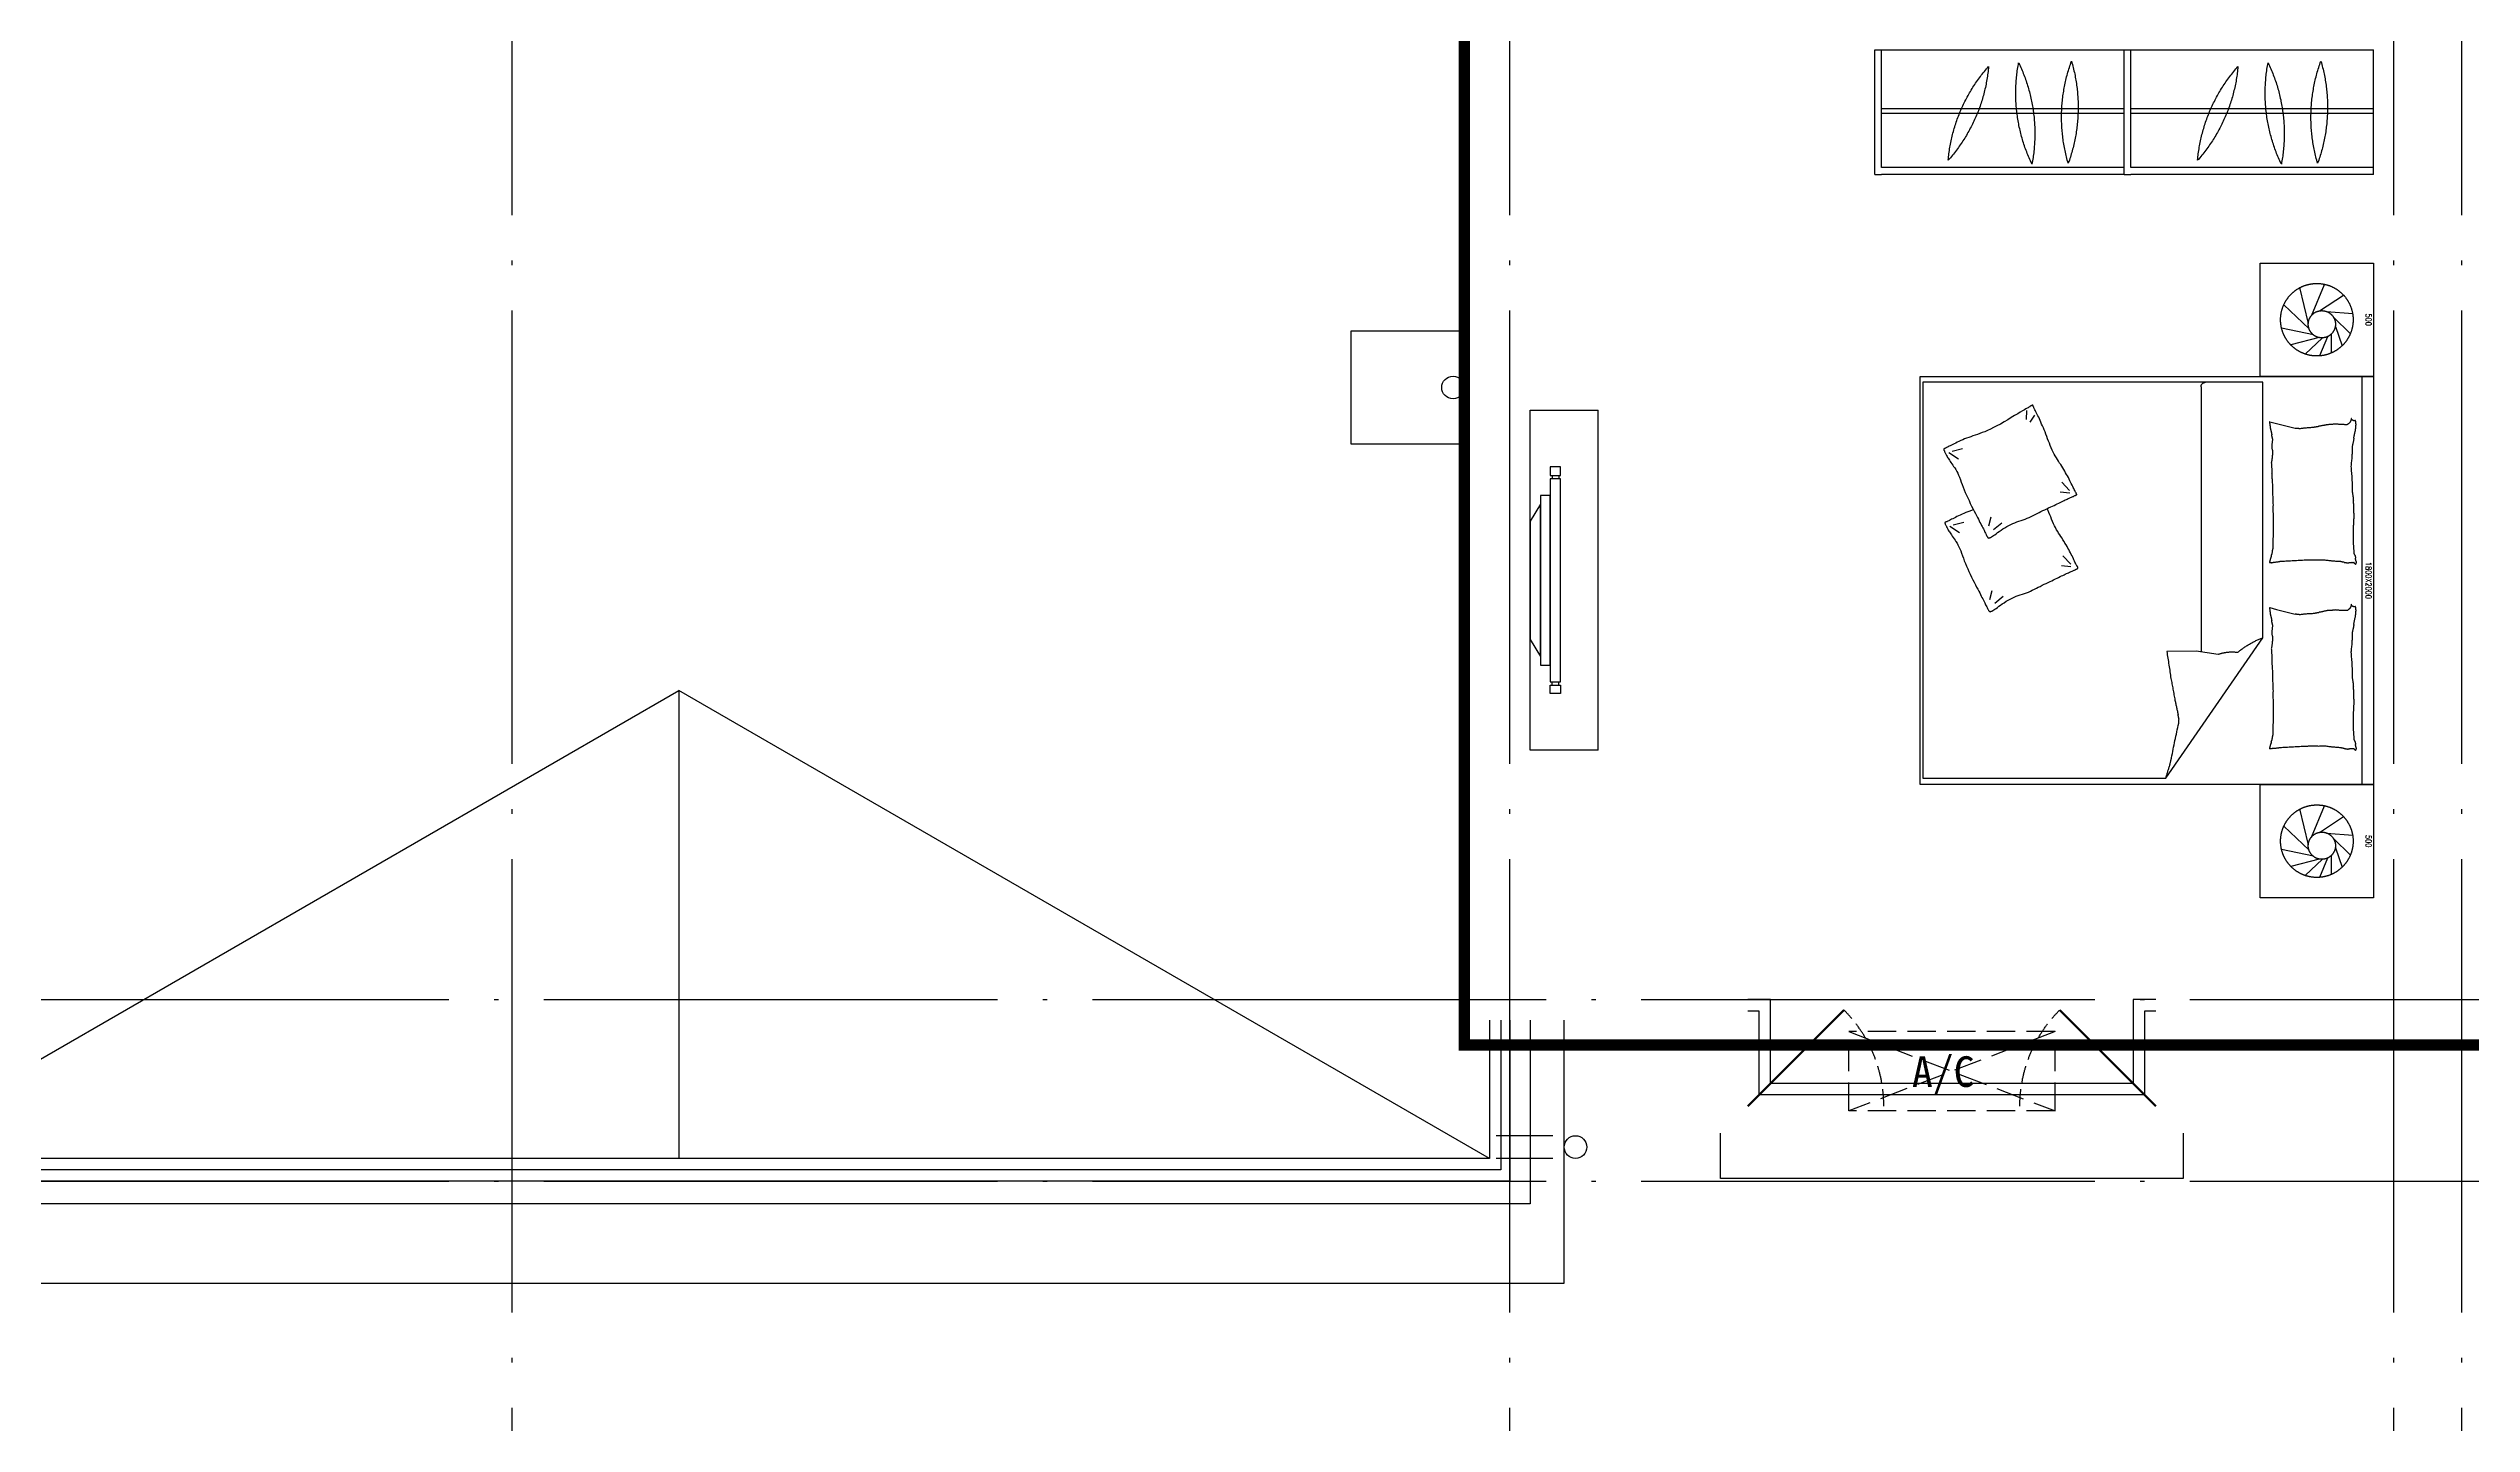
# Model space of a CAD drawing. Extents: x 23000734 to 24262965, y -11528137 to -9789882.
# Drawn here: x 24220570 to 24231257, y -9949910 to -9943845 of the extents above; entities that cross this region are included whole.
import ezdxf
from ezdxf.enums import TextEntityAlignment as Align

# ---------------------------------------------------------------- set-up
doc = ezdxf.new("R2010")
doc.units = 0
doc.header["$LTSCALE"] = 1000
for name, pattern in [('DASH', [0.35, 0.25, -0.1]), ('DASHDOTX2', [50.8, 25.4, -12.7, 0, -12.7]), ('DOTE', [2.42, 2, -0.2, 0.02, -0.2])]:
    doc.linetypes.add(name, pattern=pattern)
for name, color, linetype in [('0-0全面积', 3, 'Continuous'), ('0-开启示意', 154, 'Continuous'), ('0-栏杆', 141, 'Continuous'), ('0-看线', 173, 'Continuous'), ('_0', 7, 'Continuous'), ('A-SURFACE', 6, 'Continuous'), ('A-活动家具', 8, 'Continuous'), ('B-家具', 167, 'DASHDOTX2'), ('DOTE', 249, 'DOTE'), ('KT', 8, 'Continuous'), ('PUB_STRM', 4, 'Continuous')]:
    doc.layers.add(name, color=color, linetype=linetype)
doc.layers.add('J-洁具', color=167, linetype='Continuous', lineweight=9)
doc.styles.add('Dimension', font='romans.shx', dxfattribs={"width": 0.8, "bigfont": 'chs.shx'})
doc.styles.add('黑体', font='SIMHEI_0.TTF', dxfattribs={"width": 0.8})

# ---------------------------------------------------------------- blocks, each defined once
blk = doc.blocks.new('A$C09024278')
at = {"layer": 'KT', "linetype": 'DASH', "ltscale": 0.5}
for p, q in [((489, 126), (-421, 126)), ((-421, -224), (-421, 126)), ((489, -224), (489, 126)), ((489, -224), (-421, -224))]:
    blk.add_line(p, q, dxfattribs=at)
for points in [[(489, 126), (-421, -224)], [(-421, 126), (489, -224)]]:
    blk.add_lwpolyline(points, dxfattribs=at)
at = {"layer": 'KT', "style": '黑体'}
blk.add_text('A/C', height=135.2, dxfattribs=at).set_placement((-142, -118))
blk = doc.blocks.new('A$C07027C3E')
at = {"layer": '0-看线'}
blk.add_lwpolyline([(10724, -6220), (10724, -6420), (8684, -6420), (8684, -6220)], dxfattribs=at)
blk = doc.blocks.new('KC')
at = {"layer": '0-开启示意', "linetype": 'DASH', "ltscale": 0.3, "const_width": 10}
blk.add_lwpolyline([(245355, 107838), (244931, 107414)], dxfattribs=at)
at = {"layer": '0-开启示意', "linetype": 'DASH', "ltscale": 0.3}
blk.add_lwpolyline([(245355, 107838), (244931, 107414)], dxfattribs=at)
blk.add_arc((245355, 107838), 600, 180, 225, dxfattribs=at)
blk = doc.blocks.new('A$C007E41BD')
at = {"layer": '0-开启示意', "rotation": 180}
blk.add_blockref('KC', (253215, 101958), dxfattribs=at)
at = {"layer": '0-开启示意', "extrusion": (0, 0, -1), "zscale": -1, "rotation": 180}
blk.add_blockref('KC', (235695, 101958), dxfattribs=at)
blk = doc.blocks.new('cvb')
at = {"layer": 'B-家具'}
for p, q in [((23188, 22857), (23488, 22857)), ((23188, 22857), (23188, 21357)), ((23488, 22857), (23488, 21357)), ((23354, 22570), (23354, 22607)), ((23354, 22607), (23399, 22607)), ((23399, 22570), (23354, 22570)), ((23399, 22555), (23354, 22555)), ((23354, 22555), (23354, 21660)), ((23361, 22570), (23361, 22555)), ((23391, 22570), (23391, 22555)), ((23399, 22607), (23399, 22570)), ((23399, 21660), (23399, 22555)), ((23443, 22481), (23399, 22481)), ((23399, 22481), (23399, 21734)), ((23443, 21734), (23443, 22481)), ((23488, 22369), (23443, 22443)), ((23443, 22443), (23443, 21772)), ((23488, 21846), (23488, 22369)), ((23443, 21772), (23488, 21846)), ((23399, 21734), (23443, 21734)), ((23354, 21660), (23399, 21660)), ((23399, 21645), (23354, 21645)), ((23354, 21645), (23354, 21607)), ((23354, 21607), (23399, 21607)), ((23361, 21645), (23361, 21660)), ((23391, 21645), (23391, 21660)), ((23399, 21607), (23399, 21645)), ((23488, 21357), (23188, 21357))]:
    blk.add_line(p, q, dxfattribs=at)
blk = doc.blocks.new('bed by Fuxin1')
at = {"layer": 'B-家具'}
for p, q in [((-1186, -208), (-1177, -92)), ((-1162, -177), (-1088, -102)), ((1114, -208), (1123, -92)), ((1138, -177), (1212, -102)), ((-1189, -239), (-1259, -133)), ((-1120, -168), (-1035, -139)), ((-1085, -187), (-1003, -187)), ((-1075, -203), (-990, -238)), ((1111, -239), (1041, -133)), ((1180, -168), (1265, -139)), ((1215, -187), (1297, -187)), ((1225, -203), (1310, -238)), ((-1167, -274), (-1306, -216)), ((-1134, -287), (-1292, -325)), ((-1110, -284), (-1216, -396)), ((-1084, -265), (-1113, -406)), ((-1071, -240), (-1039, -365)), ((-1070, -225), (-998, -301)), ((1133, -274), (994, -216)), ((1166, -287), (1008, -325)), ((1190, -284), (1084, -396)), ((1216, -265), (1187, -406)), ((1229, -240), (1261, -365)), ((1230, -225), (1302, -301))]:
    blk.add_line(p, q, dxfattribs=at)
at = {"layer": 'B-家具', "extrusion": (0, 0, -1)}
for p, q in [((-208, -1389), (-216, -1393)), ((-201, -1384), (-208, -1389)), ((-194, -1379), (-201, -1384)), ((-186, -1374), (-194, -1379)), ((-179, -1370), (-186, -1374)), ((-172, -1365), (-179, -1370)), ((-165, -1361), (-172, -1365)), ((-157, -1356), (-165, -1361)), ((-150, -1352), (-157, -1356)), ((-143, -1348), (-150, -1352)), ((-136, -1344), (-143, -1348)), ((-129, -1341), (-136, -1344)), ((-122, -1337), (-129, -1341)), ((-115, -1334), (-122, -1337)), ((-109, -1330), (-115, -1334)), ((-102, -1327), (-109, -1330)), ((-96, -1324), (-102, -1327)), ((-91, -1322), (-96, -1324)), ((-85, -1319), (-91, -1322)), ((-80, -1317), (-85, -1319)), ((-76, -1315), (-80, -1317)), ((-72, -1313), (-76, -1315)), ((-69, -1311), (-72, -1313)), ((-66, -1309), (-69, -1311)), ((-63, -1308), (-66, -1309)), ((-61, -1306), (-63, -1308)), ((-59, -1305), (-61, -1306)), ((-57, -1305), (-59, -1305)), ((-56, -1304), (-57, -1305)), ((-55, -1304), (-56, -1304)), ((-54, -1304), (-55, -1304)), ((-53, -1304), (-54, -1304)), ((-54, -1304), (-54, -1304)), ((-53, -1305), (-53, -1304)), ((-52, -1305), (-53, -1305)), ((-52, -1306), (-52, -1305)), ((-51, -1307), (-52, -1306)), ((-51, -1308), (-51, -1307)), ((-50, -1310), (-51, -1308)), ((-50, -1311), (-50, -1310)), ((-49, -1313), (-50, -1311)), ((-48, -1314), (-49, -1313)), ((-47, -1316), (-48, -1314)), ((-46, -1319), (-47, -1316)), ((-45, -1321), (-46, -1319)), ((-44, -1324), (-45, -1321)), ((-43, -1327), (-44, -1324)), ((-41, -1330), (-43, -1327)), ((-40, -1334), (-41, -1330)), ((-38, -1337), (-40, -1334)), ((-36, -1341), (-38, -1337)), ((-34, -1345), (-36, -1341)), ((-32, -1350), (-34, -1345)), ((-30, -1355), (-32, -1350)), ((-28, -1360), (-30, -1355)), ((-25, -1365), (-28, -1360)), ((-22, -1370), (-25, -1365)), ((-20, -1376), (-22, -1370)), ((-17, -1382), (-20, -1376)), ((-13, -1389), (-17, -1382)), ((-10, -1396), (-13, -1389)), ((-311, -1436), (-317, -1438)), ((-300, -1432), (-311, -1436)), ((-290, -1428), (-300, -1432)), ((-280, -1424), (-290, -1428)), ((-270, -1420), (-280, -1424)), ((-260, -1416), (-270, -1420)), ((-250, -1412), (-260, -1416)), ((-241, -1407), (-250, -1412)), ((-233, -1403), (-241, -1407)), ((-224, -1398), (-233, -1403)), ((-216, -1393), (-224, -1398)), ((-7, -1403), (-10, -1396)), ((-3, -1411), (-7, -1403)), ((1, -1419), (-3, -1411)), ((5, -1427), (1, -1419)), ((9, -1435), (5, -1427)), ((13, -1444), (9, -1435)), ((17, -1453), (13, -1444)), ((21, -1461), (17, -1453)), ((26, -1470), (21, -1461)), ((30, -1479), (26, -1470)), ((34, -1487), (30, -1479)), ((38, -1496), (34, -1487)), ((43, -1505), (38, -1496)), ((47, -1513), (43, -1505)), ((51, -1522), (47, -1513)), ((54, -1531), (51, -1522)), ((58, -1540), (54, -1531)), ((61, -1549), (58, -1540)), ((64, -1558), (61, -1549)), ((67, -1567), (64, -1558)), ((70, -1576), (67, -1567)), ((74, -1585), (70, -1576)), ((78, -1594), (74, -1585)), ((82, -1603), (78, -1594)), ((87, -1612), (82, -1603)), ((92, -1621), (87, -1612)), ((98, -1629), (92, -1621)), ((103, -1638), (98, -1629)), ((109, -1645), (103, -1638)), ((107, -1711), (112, -1708)), ((114, -1653), (109, -1645)), ((112, -1708), (116, -1706)), ((119, -1659), (114, -1653)), ((116, -1706), (119, -1704)), ((123, -1665), (119, -1659)), ((119, -1704), (123, -1703)), ((127, -1671), (123, -1665)), ((123, -1703), (126, -1701)), ((126, -1701), (128, -1700)), ((130, -1675), (127, -1671)), ((128, -1700), (131, -1699)), ((133, -1679), (130, -1675)), ((131, -1699), (133, -1698)), ((135, -1683), (133, -1679)), ((133, -1698), (135, -1696)), ((136, -1686), (135, -1683)), ((135, -1696), (136, -1695)), ((137, -1688), (136, -1686)), ((136, -1695), (137, -1694)), ((138, -1690), (137, -1688)), ((137, -1692), (138, -1690)), ((137, -1694), (137, -1692)), ((-312, -1764), (-310, -1771)), ((-310, -1771), (-306, -1780)), ((-306, -1780), (-303, -1789)), ((-303, -1789), (-299, -1798)), ((-299, -1798), (-295, -1807)), ((-295, -1807), (-292, -1815)), ((-292, -1815), (-288, -1823)), ((-130, -1821), (-120, -1817)), ((-120, -1817), (-109, -1813)), ((-109, -1813), (-98, -1809)), ((-98, -1809), (-87, -1805)), ((-87, -1805), (-75, -1800)), ((-75, -1800), (-63, -1795)), ((-63, -1795), (-51, -1790)), ((-51, -1790), (-39, -1785)), ((-39, -1785), (-27, -1779)), ((-27, -1779), (-15, -1773)), ((-15, -1773), (-3, -1767)), ((-3, -1767), (8, -1761)), ((8, -1761), (19, -1756)), ((19, -1756), (29, -1751)), ((29, -1751), (38, -1746)), ((38, -1746), (47, -1741)), ((47, -1741), (55, -1737)), ((55, -1737), (62, -1733)), ((62, -1733), (69, -1730)), ((69, -1730), (75, -1727)), ((75, -1727), (81, -1724)), ((81, -1724), (87, -1721)), ((87, -1721), (93, -1718)), ((93, -1718), (98, -1715)), ((98, -1715), (103, -1713)), ((103, -1713), (107, -1711)), ((-288, -1823), (-285, -1831)), ((-285, -1831), (-282, -1838)), ((-282, -1838), (-278, -1844)), ((-278, -1844), (-275, -1850)), ((-275, -1850), (-272, -1856)), ((-272, -1856), (-270, -1861)), ((-270, -1861), (-267, -1866)), ((-267, -1866), (-265, -1870)), ((-265, -1870), (-263, -1874)), ((-263, -1874), (-262, -1877)), ((-262, -1877), (-260, -1880)), ((-260, -1880), (-259, -1882)), ((-259, -1882), (-258, -1884)), ((-258, -1884), (-258, -1886)), ((-258, -1886), (-257, -1887)), ((-257, -1887), (-257, -1888)), ((-257, -1888), (-256, -1889)), ((-256, -1889), (-256, -1890)), ((-256, -1890), (-256, -1890)), ((-256, -1890), (-255, -1891)), ((-255, -1891), (-255, -1891)), ((-255, -1891), (-254, -1891)), ((-254, -1891), (-253, -1891)), ((-253, -1891), (-252, -1891)), ((-252, -1891), (-251, -1890)), ((-251, -1890), (-250, -1889)), ((-250, -1889), (-248, -1889)), ((-248, -1889), (-246, -1888)), ((-246, -1888), (-244, -1887)), ((-244, -1887), (-241, -1885)), ((-241, -1885), (-238, -1884)), ((-238, -1884), (-236, -1883)), ((-236, -1883), (-232, -1881)), ((-232, -1881), (-229, -1879)), ((-229, -1879), (-226, -1878)), ((-226, -1878), (-222, -1876)), ((-222, -1876), (-218, -1873)), ((-218, -1873), (-214, -1871)), ((-214, -1871), (-210, -1868)), ((-210, -1868), (-205, -1865)), ((-205, -1865), (-201, -1862)), ((-201, -1862), (-196, -1858)), ((-196, -1858), (-190, -1854)), ((-190, -1854), (-184, -1850)), ((-184, -1850), (-178, -1846)), ((-178, -1846), (-172, -1842)), ((-172, -1842), (-164, -1837)), ((-164, -1837), (-157, -1833)), ((-157, -1833), (-148, -1829)), ((-148, -1829), (-139, -1825)), ((-139, -1825), (-130, -1821))]:
    blk.add_line(p, q, dxfattribs=at)
at = {"layer": 'B-家具'}
for points in [[(-900, 0), (-900, -500), (-1400, -500), (-1400, 0)], [(1400, 0), (1400, -500), (900, -500), (900, 0)]]:
    blk.add_lwpolyline(points, close=True, dxfattribs=at)
at = {"layer": 'B-家具', "extrusion": (0, 0, -1)}
for points in [[(900, 0), (-900, 0), (-900, -2000), (900, -2000)], [(557, -1887), (554, -1885), (551, -1883), (547, -1881), (543, -1879), (539, -1876), (535, -1874), (530, -1871), (525, -1868), (520, -1864), (515, -1860), (509, -1856), (503, -1852), (496, -1847), (489, -1843), (481, -1838), (473, -1834), (464, -1830), (455, -1826), (444, -1822), (434, -1819), (423, -1814), (411, -1810), (400, -1806), (388, -1801), (376, -1796), (364, -1790), (352, -1784), (340, -1779), (328, -1773), (317, -1767), (306, -1761), (296, -1756), (287, -1751), (278, -1747), (270, -1743), (263, -1739), (256, -1736), (249, -1732), (243, -1729), (238, -1726), (232, -1724), (227, -1721), (222, -1718), (218, -1716), (213, -1714), (209, -1712), (206, -1710), (202, -1708), (199, -1707), (196, -1706), (194, -1704), (192, -1703), (190, -1702), (189, -1701), (188, -1699), (187, -1698), (187, -1696), (188, -1694), (189, -1691), (190, -1688), (192, -1685), (195, -1681), (198, -1676), (201, -1671), (206, -1665), (211, -1658), (216, -1651), (222, -1643), (227, -1635), (232, -1626), (238, -1618), (243, -1609), (247, -1600), (251, -1591), (254, -1582), (258, -1573), (261, -1564), (264, -1554), (267, -1545), (271, -1537), (274, -1528), (278, -1519), (282, -1510), (286, -1501), (291, -1493), (295, -1484), (299, -1475), (304, -1467), (308, -1458), (312, -1450), (316, -1441), (320, -1433), (324, -1424), (328, -1416), (331, -1409), (335, -1401), (338, -1395), (341, -1388), (344, -1382), (347, -1376), (350, -1370), (352, -1365), (355, -1360), (357, -1355), (359, -1351), (361, -1347), (363, -1343), (365, -1339), (366, -1336), (368, -1332), (369, -1329), (370, -1327), (371, -1324), (372, -1322), (373, -1320), (374, -1318), (375, -1317), (375, -1315), (376, -1314), (376, -1313), (377, -1312), (377, -1311), (377, -1310), (378, -1310), (378, -1309), (379, -1309), (380, -1309), (381, -1310), (382, -1310), (384, -1311), (386, -1312), (388, -1313), (390, -1315), (393, -1316), (397, -1318), (401, -1320), (405, -1322), (410, -1325), (415, -1327), (421, -1330), (427, -1333), (433, -1336), (440, -1339), (447, -1343), (454, -1346), (461, -1350), (468, -1354), (475, -1358), (482, -1362), (489, -1366), (497, -1371), (504, -1375), (511, -1380), (518, -1385), (526, -1389), (533, -1394), (541, -1399), (549, -1404), (557, -1408), (566, -1413), (575, -1417), (585, -1422), (595, -1426), (605, -1430), (615, -1434), (625, -1438), (635, -1441), (645, -1445), (655, -1449), (664, -1453), (673, -1456), (682, -1460), (690, -1464), (698, -1467), (705, -1470), (713, -1474), (720, -1477), (726, -1480), (732, -1483), (738, -1486), (743, -1489), (748, -1491), (752, -1494), (756, -1495), (759, -1497), (762, -1498), (764, -1499), (766, -1500), (767, -1501), (769, -1502), (770, -1502), (771, -1502), (771, -1503), (772, -1503), (772, -1503), (773, -1503), (773, -1503), (773, -1504), (773, -1504), (773, -1505), (773, -1506), (772, -1507), (772, -1508), (771, -1509), (770, -1511), (769, -1512), (768, -1514), (767, -1516), (765, -1518), (764, -1521), (762, -1524), (760, -1528), (757, -1533), (753, -1540), (748, -1548), (742, -1558), (735, -1569), (727, -1583), (718, -1598), (709, -1613), (699, -1629), (690, -1645), (682, -1661), (674, -1676), (667, -1690), (661, -1703), (656, -1715), (652, -1726), (648, -1737), (644, -1747), (641, -1757), (638, -1767), (634, -1776), (631, -1785), (627, -1795), (624, -1804), (620, -1812), (617, -1821), (613, -1829), (610, -1836), (606, -1843), (603, -1850), (600, -1856), (597, -1862), (594, -1867), (592, -1872), (590, -1876), (588, -1879), (586, -1883), (585, -1885), (584, -1888), (583, -1890), (582, -1891), (582, -1893), (581, -1894), (581, -1895), (581, -1895), (580, -1896), (580, -1896), (579, -1896), (579, -1896), (578, -1896), (577, -1896), (576, -1896), (575, -1895), (573, -1894), (571, -1893), (568, -1892), (566, -1891), (563, -1890), (560, -1888)]]:
    blk.add_lwpolyline(points, close=True, dxfattribs=at)
for points in [[(900, -52), (-900, -52)], [(-872, -916), (-253, -489), (874, -489), (874, -1988), (-872, -1988), (-872, -916)], [(397, -1341), (433, -1375)], [(385, -1340), (390, -1382)], [(72, -1335), (108, -1370)], [(60, -1335), (65, -1377)], [(729, -1496), (698, -1516)], [(749, -1530), (710, -1532)], [(241, -1697), (281, -1687)], [(225, -1677), (254, -1639)], [(-84, -1692), (-44, -1682)], [(-100, -1671), (-70, -1634)], [(570, -1859), (582, -1813)], [(245, -1854), (257, -1807)], [(565, -1874), (536, -1831)], [(240, -1869), (211, -1826)]]:
    blk.add_lwpolyline(points, dxfattribs=at)
for points in [[(687, -117, -0.263368), (715, -98, -0.494818), (706, -79, -0.049225), (688, -77, -0.036831), (665, -79, -0.031893), (627, -87, 0.035782), (593, -94, 0.032941), (503, -100, 0.026564), (392, -94, 0.017905), (354, -89, -0.033397), (334, -87, -0.03204), (297, -87, 0.018442), (233, -90, 0.010837), (168, -90, 0.014624), (120, -87, 0.111249), (98, -79, -0.153708), (81, -75, -0.076444), (73, -77, -0.215512), (71, -79, -0.585858), (74, -82, 0.363489), (79, -85, 0.191716), (79, -96, -0.129675), (77, -113, -0.01735), (80, -130, 0.019326), (83, -145, 0.018818), (89, -213, 0.021828), (90, -272, 0.006204), (89, -306, 0.001963), (83, -413, 0.028341), (78, -449, -0.117014), (79, -458, -0.36606), (80, -459, -0.03973), (94, -456, -0.048309), (108, -451, 0.062981), (118, -447, 0.04058), (142, -443, 0.014345), (208, -441, 0.005484), (334, -442, 0.007153), (430, -445, 0.008762), (473, -448, -0.008153), (518, -451, -0.06251), (575, -446, 0.078669), (621, -444, 0.047825), (643, -449, -0.034494), (674, -456, -0.023571), (699, -459, -0.510228), (700, -458), (693, -428), (672, -345, 0.073041), (670, -326, 0.023305), (676, -265, 0.018299), (680, -242, -0.01097), (687, -204, -0.042281), (690, -170, -0.027201), (687, -116)], [(-133, -117, -0.263368), (-105, -98, -0.494818), (-115, -79, -0.049225), (-132, -77, -0.036831), (-156, -79, -0.031893), (-194, -87, 0.035782), (-228, -94, 0.032941), (-317, -100, 0.026564), (-429, -94, 0.017905), (-466, -89, -0.033397), (-486, -87, -0.03204), (-524, -87, 0.018442), (-588, -90, 0.010837), (-653, -90, 0.014624), (-701, -87, 0.111249), (-723, -79, -0.153708), (-740, -75, -0.076444), (-747, -77, -0.215512), (-749, -79, -0.585858), (-747, -82, 0.363489), (-742, -85, 0.191716), (-742, -96, -0.129675), (-744, -113, -0.01735), (-741, -130, 0.019326), (-738, -145, 0.018818), (-731, -213, 0.021828), (-731, -272, 0.006204), (-732, -306, 0.001963), (-738, -413, 0.028341), (-742, -449, -0.117014), (-742, -458, -0.36606), (-740, -459, -0.03973), (-727, -456, -0.048309), (-713, -451, 0.062981), (-702, -447, 0.04058), (-679, -443, 0.014345), (-612, -441, 0.005484), (-487, -442, 0.007153), (-391, -445, 0.008762), (-348, -448, -0.008153), (-302, -451, -0.06251), (-245, -446, 0.078669), (-200, -444, 0.047825), (-177, -449, -0.034494), (-147, -456, -0.023571), (-121, -459, -0.510228), (-120, -458), (-128, -428), (-148, -345, 0.073041), (-150, -326, 0.023305), (-145, -265, 0.018299), (-141, -242, -0.01097), (-133, -204, -0.042281), (-130, -170, -0.027201), (-133, -116)], [(-253, -489, -0.085272), (-317, -599, -0.124044), (-326, -686), (-312, -782), (-314, -912)], [(874, -741, -0.414214), (854, -761), (-315, -761)], [(-314, -912, 0.007867), (-432, -894, 0.009508), (-528, -876, 0.006616), (-593, -862, -0.023828), (-612, -858, -0.080713), (-630, -859, -0.009591), (-783, -891, -0.013133), (-816, -899, -0.007859), (-872, -916)]]:
    blk.add_lwpolyline(points, format="xyb", dxfattribs=at)
at = {"layer": 'B-家具'}
for centre, radius in [((-1150, -250), 160), ((1150, -250), 160), ((-1130, -228), 60), ((1170, -228), 60)]:
    blk.add_circle(centre, radius, dxfattribs=at)
at = {"layer": 'B-家具', "style": 'Dimension', "width": 0.8}
for s, p in [('500', (-1150, -22)), ('1800X2000', (0, -22)), ('500', (1150, -22))]:
    blk.add_text(s, height=25, dxfattribs=at).set_placement(p, align=Align.MIDDLE_CENTER)
blk = doc.blocks.new('衣柜2')
at = {"layer": 'B-家具'}
for p, q in [((1100, 0), (0, 0)), ((0, -550), (0, 0)), ((1070, -520), (1070, 0)), ((1100, -550), (1100, 0)), ((1070, -260), (0, -260)), ((1070, -280), (0, -280)), ((0, -520), (1070, -520)), ((0, -550), (1070, -550)), ((1100, -550), (1070, -550))]:
    blk.add_line(p, q, dxfattribs=at)
for centre, start, end in [((924, -254), 163.6588, 200.0199), ((-445, -298), 343.6588, 20.0199), ((1115, -370), 154.3888, 190.7499), ((-243, -192), 334.3888, 10.7499), ((58, -552), 5.1418, 41.5029), ((1316, -10), 185.1418, 221.5029)]:
    blk.add_arc(centre, 721, start, end, dxfattribs=at)
blk = doc.blocks.new('A$C137C6FDA')
at = {"layer": 'A-活动家具', "extrusion": (0, 0, -1), "zscale": -1}
for p in [(-11574, -1408), (-12674, -1408)]:
    blk.add_blockref('衣柜2', p, dxfattribs=at)
at = {"layer": 'A-活动家具', "rotation": 179.9999999999998}
blk.add_blockref('cvb', (32442, 18359), dxfattribs=at)
at = {"layer": 'J-洁具', "rotation": 270}
blk.add_blockref('bed by Fuxin1', (12674, -3749), dxfattribs=at)

msp = doc.modelspace()

# ---------------------------------------------------------------- linework, layer by layer
for points in [[(24211175, -9948130), (24211175, -9949290), (24218175, -9949290), (24218175, -9949490), (24220255, -9949490), (24220255, -9949290), (24227255, -9949290), (24227255, -9948130)], [(24226925, -9948130), (24226925, -9948740), (24211505, -9948740), (24211505, -9948130)]]:
    msp.add_lwpolyline(points)
at = {"layer": '0-0全面积', "linetype": 'DASH', "lineweight": 30, "const_width": 50}
msp.add_lwpolyline([(24203415, -9948240), (24211615, -9948240), (24211615, -9943040), (24217715, -9943040), (24217715, -9943740), (24220815, -9943740), (24220815, -9943040), (24226815, -9943040), (24226815, -9948240), (24235315, -9948240)], dxfattribs=at)
at = {"layer": '0-栏杆'}
for points in [[(24227015, -9948130), (24227015, -9948840), (24211405, -9948840), (24211405, -9948130)], [(24226975, -9948130), (24226975, -9948790), (24211455, -9948790), (24211455, -9948130)], [(24229865, -9948040), (24229765, -9948040), (24229765, -9948410), (24228165, -9948410), (24228165, -9948040), (24228065, -9948040)], [(24229865, -9948090), (24229815, -9948090), (24229815, -9948460), (24228115, -9948460), (24228115, -9948090), (24228065, -9948090)]]:
    msp.add_lwpolyline(points, dxfattribs=at)
at = {"layer": '_0'}
msp.add_lwpolyline([(24227105, -9948130), (24227105, -9948940), (24211325, -9948940), (24211325, -9948130)], dxfattribs=at)
at = {"layer": 'A-SURFACE', "linetype": 'DASH', "lineweight": 30}
msp.add_lwpolyline([(24203415, -9948240), (24211615, -9948240), (24211615, -9943040), (24217715, -9943040), (24217715, -9943740), (24220815, -9943740), (24220815, -9943040), (24226815, -9943040), (24226815, -9948240), (24235315, -9948240)], dxfattribs=at)
at = {"layer": 'DOTE'}
for p, q in [((24222615, -9951840), (24222615, -9933440)), ((24230915, -9951840), (24230915, -9933440)), ((24231215, -9951840), (24231215, -9933440)), ((24227015, -9951840), (24227015, -9941440)), ((24181615, -9948040), (24257115, -9948040)), ((24181615, -9948840), (24257115, -9948840))]:
    msp.add_line(p, q, dxfattribs=at)
at = {"layer": 'PUB_STRM', "linetype": 'DASH'}
for p, q in [((24227205, -9948640), (24226925, -9948640)), ((24227205, -9948740), (24226925, -9948740))]:
    msp.add_line(p, q, dxfattribs=at)
at = {"layer": 'PUB_STRM'}
msp.add_lwpolyline([(24226315, -9945090), (24226815, -9945090), (24226815, -9945590), (24226315, -9945590)], close=True, dxfattribs=at)
for points in [[(24219775, -9948740), (24223350, -9946676)], [(24226925, -9948740), (24223350, -9946676)], [(24223350, -9946676), (24223350, -9948740)]]:
    msp.add_lwpolyline(points, dxfattribs=at)
for centre in [(24226765, -9945340), (24227305, -9948690)]:
    msp.add_circle(centre, 50, dxfattribs=at)

# ---------------------------------------------------------------- block references
for name, p in [('A$C07027C3E', (24219261, -9942409)), ('A$C007E41BD', (24220205, -9942630)), ('A$C137C6FDA', (24218151, -9942442)), ('A$C09024278', (24228931, -9948307))]:
    msp.add_blockref(name, p)

doc.saveas('drawing.dxf')
